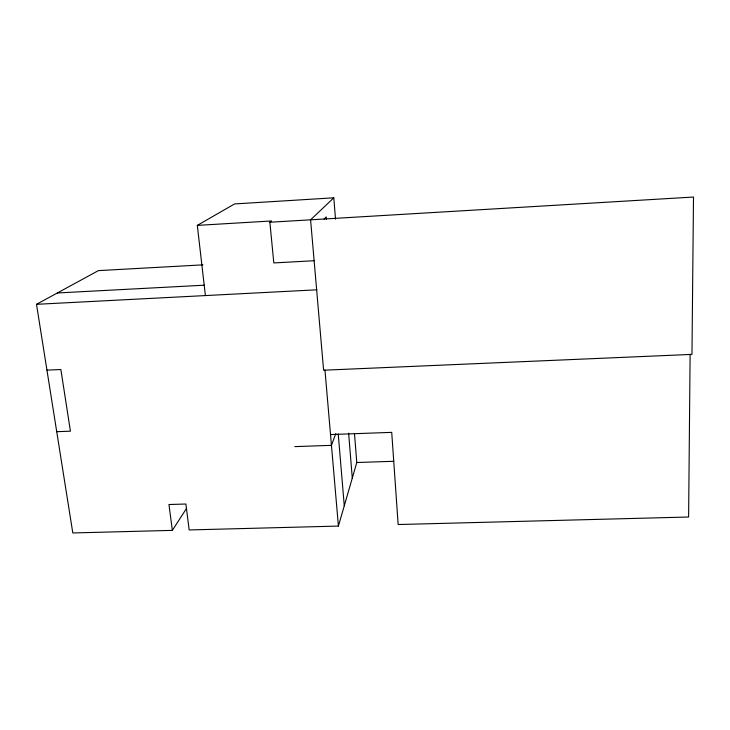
<?xml version="1.0" encoding="UTF-8"?>
<svg xmlns="http://www.w3.org/2000/svg" width="730" height="730" viewBox="0 0 730 730"><rect width="100%" height="100%" fill="white"/><g stroke="black" fill="none" stroke-linecap="round" stroke-linejoin="round"><path stroke-width="1.09" d="M690.115 354.287L688.609 517.013L398.151 524.532L391.718 432.361L330.526 434.56M202.931 264.853L98.404 270.62L36.5 304.319L72.808 532.955L172.353 530.372L168.949 504.512L185.885 504.019L189.17 529.943L338.41 526.074L356.787 462.51L354.47 433.401M335.782 433.629L331.457 445.346L294.801 446.614M172.353 530.372L186.561 508.363M324.065 219.109L326.21 216.901L326.392 219.155M335.517 219.182L333.802 197.812L310.588 219.821L323.6 370.21L691.967 354.388L693.5 197.045L269.872 222.239L273.814 262.937L314.128 260.72M269.872 222.239L271.533 220.971L197.31 225.387L205.395 295.577M197.31 225.387L234.567 203.935L333.802 197.812M57.342 292.976L204.5 285.184M36.5 304.319L316.929 289.801M46.948 370.137L60.864 369.517L70.427 431.184L56.73 431.695M356.787 462.51L393.744 461.296M324.959 370.01L338.41 526.074M338.227 433.912L344.268 505.808M348.621 433.155L352.28 478.104"/></g></svg>
